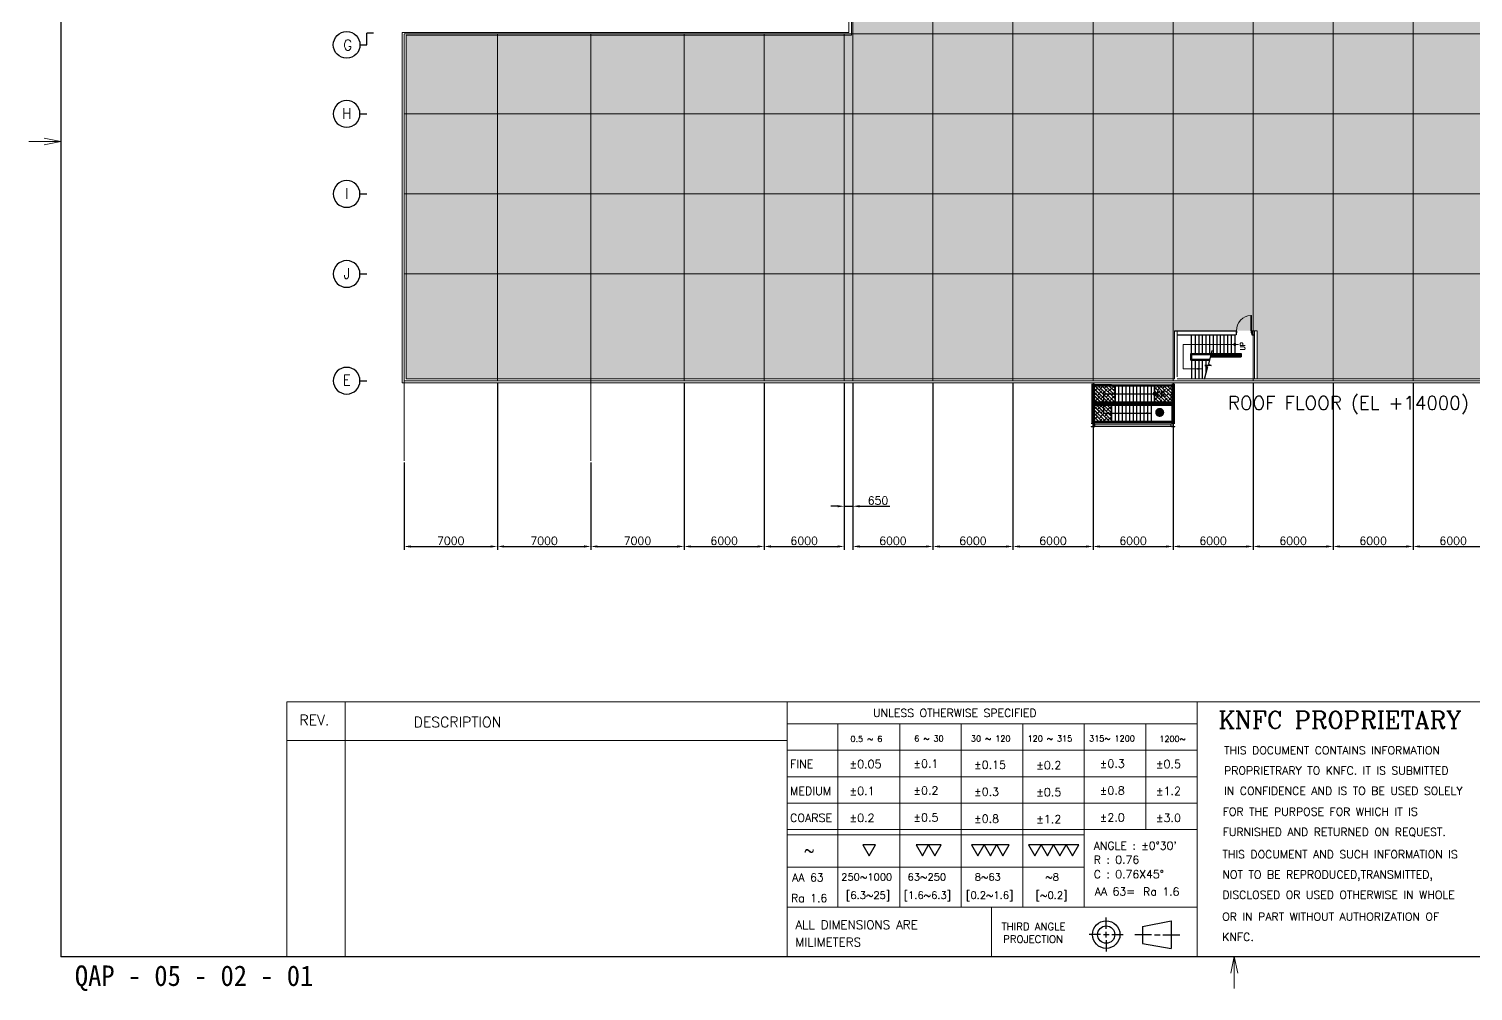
# Model space of a CAD drawing. Extents: x -59767 to 1106559, y -1290 to 1129522.
# Drawn here: x 540266 to 648534, y 658654 to 730790 of the extents above; entities that cross this region are included whole.
import ezdxf
from ezdxf.enums import TextEntityAlignment as Align

# ---------------------------------------------------------------- set-up
doc = ezdxf.new("R2010")
doc.units = 0
doc.linetypes.add('CENTER', pattern=[2, 1.25, -0.25, 0.25, -0.25])
doc.linetypes.add('PHANTOMX2', pattern=[5, 2.5, -0.5, 0.5, -0.5, 0.5, -0.5])
doc.layers.get('0').update_dxf_attribs({"linetype": 'CONTINUOUS', "lineweight": 9})
doc.layers.get('Defpoints').update_dxf_attribs({"linetype": 'CONTINUOUS', "lineweight": 9})
for name, color, linetype in [('1', 2, 'CONTINUOUS'), ('15', 1, 'CONTINUOUS'), ('7', 7, 'CONTINUOUS'), ('CY', 4, 'CONTINUOUS'), ('DIM', 7, 'CONTINUOUS'), ('M', 6, 'CONTINUOUS'), ('W-FIN', 4, 'CONTINUOUS'), ('WINDOW', 6, 'CONTINUOUS')]:
    doc.layers.add(name, color=color, linetype=linetype)
for name, color, linetype, lineweight in [('CENTER', 1, 'CENTER', 9), ('COL', 4, 'CONTINUOUS', 5), ('TEXT', 3, 'CONTINUOUS', 9), ('WALL', 7, 'CONTINUOUS', 9), ('WALL_200', 3, 'CONTINUOUS', 9), ('WALL_300', 7, 'CONTINUOUS', 9), ('중간선', 5, 'CONTINUOUS', 9), ('중심선', 1, 'CENTER', 9), ('치수선', 6, 'CONTINUOUS', 9)]:
    doc.layers.add(name, color=color, linetype=linetype, lineweight=lineweight)
doc.styles.add('ROMANC', font='romanc.shx', dxfattribs={"bigfont": 'whtgtxt.shx'})
doc.styles.add('ROMANS', font='romans.shx', dxfattribs={"bigfont": 'whgtxt.shx'})
doc.styles.get("Standard").update_dxf_attribs({"font": 'romans.shx', "bigfont": 'whtgtxt.shx'})
doc.styles.add('굴림체', font='')
doc.styles.get('굴림체').set_extended_font_data('GulimChe')
doc.dimstyles.new('ISO-25', dxfattribs={"dimscale": 200, "dimtxt": 3, "dimasz": 2.5, "dimexe": 1.25, "dimexo": 0.625, "dimtad": 1, "dimdec": 0, "dimdsep": 46, "dimtxsty": 'Standard', "dimcen": 2.5, "dimadec": 0, "dimazin": 0, "dimtp": 0.1, "dimtm": 0.1, "dimtfac": 0.6, "dimtdec": 0, "dimtmove": 0, "dimatfit": 3, "dimfxl": 1, "dimtvp": 1, "dimtolj": 1, "dimarcsym": 0})

# ---------------------------------------------------------------- blocks, each defined once
blk = doc.blocks.new('*D617')
at = {"layer": 'Defpoints', "color": 0}
for p in [(575388, 704415), (568388, 698415), (575388, 691987)]:
    blk.add_point(p, dxfattribs=at)
at = {"layer": '치수선', "color": 0, "lineweight": -2}
for p, q in [((575388, 704290), (575388, 691737)), ((568388, 698290), (568388, 691737)), ((568888, 691987), (574888, 691987))]:
    blk.add_line(p, q, dxfattribs=at)
at = {"layer": '치수선', "color": 0}
for points in [[(568888, 692070), (568888, 691904), (568388, 691987)], [(574888, 691904), (574888, 692070), (575388, 691987)]]:
    blk.add_solid(points, dxfattribs=at)
at = {"layer": '치수선', "color": 0, "insert": (571888, 692412), "char_height": 600, "attachment_point": 5}
blk.add_mtext('\\A1;7000', dxfattribs=at)
blk = doc.blocks.new('*D618')
at = {"layer": 'Defpoints', "color": 0}
for p in [(575389, 704115), (582389, 698415), (582389, 691987)]:
    blk.add_point(p, dxfattribs=at)
at = {"layer": '치수선', "color": 0, "lineweight": -2}
for p, q in [((575389, 703990), (575389, 691737)), ((582389, 698290), (582389, 691737)), ((575889, 691987), (581889, 691987))]:
    blk.add_line(p, q, dxfattribs=at)
at = {"layer": '치수선', "color": 0}
for points in [[(575889, 692070), (575889, 691904), (575389, 691987)], [(581889, 691904), (581889, 692070), (582389, 691987)]]:
    blk.add_solid(points, dxfattribs=at)
at = {"layer": '치수선', "color": 0, "insert": (578889, 692412), "char_height": 600, "attachment_point": 5}
blk.add_mtext('\\A1;7000', dxfattribs=at)
blk = doc.blocks.new('*D619')
at = {"layer": 'Defpoints', "color": 0}
for p in [(589389, 704415), (582389, 698415), (589389, 691987)]:
    blk.add_point(p, dxfattribs=at)
at = {"layer": '치수선', "color": 0, "lineweight": -2}
for p, q in [((589389, 704290), (589389, 691737)), ((582389, 698290), (582389, 691737)), ((582889, 691987), (588889, 691987))]:
    blk.add_line(p, q, dxfattribs=at)
at = {"layer": '치수선', "color": 0}
for points in [[(582889, 692070), (582889, 691904), (582389, 691987)], [(588889, 691904), (588889, 692070), (589389, 691987)]]:
    blk.add_solid(points, dxfattribs=at)
at = {"layer": '치수선', "color": 0, "insert": (585889, 692412), "char_height": 600, "attachment_point": 5}
blk.add_mtext('\\A1;7000', dxfattribs=at)
blk = doc.blocks.new('*D620')
at = {"layer": 'Defpoints', "color": 0}
for p in [(589389, 704415), (595389, 704415), (595389, 691987)]:
    blk.add_point(p, dxfattribs=at)
at = {"layer": '치수선', "color": 0, "lineweight": -2}
for p, q in [((589389, 704290), (589389, 691737)), ((595389, 704290), (595389, 691737)), ((589889, 691987), (594889, 691987))]:
    blk.add_line(p, q, dxfattribs=at)
at = {"layer": '치수선', "color": 0}
for points in [[(589889, 692070), (589889, 691904), (589389, 691987)], [(594889, 691904), (594889, 692070), (595389, 691987)]]:
    blk.add_solid(points, dxfattribs=at)
at = {"layer": '치수선', "color": 0, "insert": (592389, 692412), "char_height": 600, "attachment_point": 5}
blk.add_mtext('\\A1;6000', dxfattribs=at)
blk = doc.blocks.new('*D621')
at = {"layer": 'Defpoints', "color": 0}
for p in [(595389, 704415), (601389, 704415), (601389, 691987)]:
    blk.add_point(p, dxfattribs=at)
at = {"layer": '치수선', "color": 0, "lineweight": -2}
for p, q in [((595389, 704290), (595389, 691737)), ((601389, 704290), (601389, 691737)), ((595889, 691987), (600889, 691987))]:
    blk.add_line(p, q, dxfattribs=at)
at = {"layer": '치수선', "color": 0}
for points in [[(595889, 692070), (595889, 691904), (595389, 691987)], [(600889, 691904), (600889, 692070), (601389, 691987)]]:
    blk.add_solid(points, dxfattribs=at)
at = {"layer": '치수선', "color": 0, "insert": (598389, 692412), "char_height": 600, "attachment_point": 5}
blk.add_mtext('\\A1;6000', dxfattribs=at)
blk = doc.blocks.new('*D622')
at = {"layer": 'Defpoints', "color": 0}
for p in [(602039, 704415), (608039, 704415), (608039, 691987)]:
    blk.add_point(p, dxfattribs=at)
at = {"layer": '치수선', "color": 0, "lineweight": -2}
for p, q in [((602039, 704290), (602039, 691737)), ((608039, 704290), (608039, 691737)), ((602539, 691987), (607539, 691987))]:
    blk.add_line(p, q, dxfattribs=at)
at = {"layer": '치수선', "color": 0}
for points in [[(602539, 692070), (602539, 691904), (602039, 691987)], [(607539, 691904), (607539, 692070), (608039, 691987)]]:
    blk.add_solid(points, dxfattribs=at)
at = {"layer": '치수선', "color": 0, "insert": (605039, 692412), "char_height": 600, "attachment_point": 5}
blk.add_mtext('\\A1;6000', dxfattribs=at)
blk = doc.blocks.new('*D623')
at = {"layer": 'Defpoints', "color": 0}
for p in [(608039, 704415), (614039, 704415), (614039, 691987)]:
    blk.add_point(p, dxfattribs=at)
at = {"layer": '치수선', "color": 0, "lineweight": -2}
for p, q in [((608039, 704290), (608039, 691737)), ((614039, 704290), (614039, 691737)), ((608539, 691987), (613539, 691987))]:
    blk.add_line(p, q, dxfattribs=at)
at = {"layer": '치수선', "color": 0}
for points in [[(608539, 692070), (608539, 691904), (608039, 691987)], [(613539, 691904), (613539, 692070), (614039, 691987)]]:
    blk.add_solid(points, dxfattribs=at)
at = {"layer": '치수선', "color": 0, "insert": (611039, 692412), "char_height": 600, "attachment_point": 5}
blk.add_mtext('\\A1;6000', dxfattribs=at)
blk = doc.blocks.new('*D624')
at = {"layer": 'Defpoints', "color": 0}
for p in [(614039, 704415), (620039, 704415), (620039, 691987)]:
    blk.add_point(p, dxfattribs=at)
at = {"layer": '치수선', "color": 0, "lineweight": -2}
for p, q in [((614039, 704290), (614039, 691737)), ((620039, 704290), (620039, 691737)), ((614539, 691987), (619539, 691987))]:
    blk.add_line(p, q, dxfattribs=at)
at = {"layer": '치수선', "color": 0}
for points in [[(614539, 692070), (614539, 691904), (614039, 691987)], [(619539, 691904), (619539, 692070), (620039, 691987)]]:
    blk.add_solid(points, dxfattribs=at)
at = {"layer": '치수선', "color": 0, "insert": (617039, 692412), "char_height": 600, "attachment_point": 5}
blk.add_mtext('\\A1;6000', dxfattribs=at)
blk = doc.blocks.new('*D625')
at = {"layer": 'Defpoints', "color": 0}
for p in [(620039, 704415), (626039, 704415), (626039, 691987)]:
    blk.add_point(p, dxfattribs=at)
at = {"layer": '치수선', "color": 0, "lineweight": -2}
for p, q in [((620039, 704290), (620039, 691737)), ((626039, 704290), (626039, 691737)), ((620539, 691987), (625539, 691987))]:
    blk.add_line(p, q, dxfattribs=at)
at = {"layer": '치수선', "color": 0}
for points in [[(620539, 692070), (620539, 691904), (620039, 691987)], [(625539, 691904), (625539, 692070), (626039, 691987)]]:
    blk.add_solid(points, dxfattribs=at)
at = {"layer": '치수선', "color": 0, "insert": (623039, 692412), "char_height": 600, "attachment_point": 5}
blk.add_mtext('\\A1;6000', dxfattribs=at)
blk = doc.blocks.new('*D626')
at = {"layer": 'Defpoints', "color": 0}
for p in [(626039, 704415), (632039, 704415), (632039, 691987)]:
    blk.add_point(p, dxfattribs=at)
at = {"layer": '치수선', "color": 0, "lineweight": -2}
for p, q in [((626039, 704290), (626039, 691737)), ((632039, 704290), (632039, 691737)), ((626539, 691987), (631539, 691987))]:
    blk.add_line(p, q, dxfattribs=at)
at = {"layer": '치수선', "color": 0}
for points in [[(626539, 692070), (626539, 691904), (626039, 691987)], [(631539, 691904), (631539, 692070), (632039, 691987)]]:
    blk.add_solid(points, dxfattribs=at)
at = {"layer": '치수선', "color": 0, "insert": (629039, 692412), "char_height": 600, "attachment_point": 5}
blk.add_mtext('\\A1;6000', dxfattribs=at)
blk = doc.blocks.new('*D627')
at = {"layer": 'Defpoints', "color": 0}
for p in [(638039, 704415), (644039, 704415), (644039, 691987)]:
    blk.add_point(p, dxfattribs=at)
at = {"layer": '치수선', "color": 0, "lineweight": -2}
for p, q in [((638039, 704290), (638039, 691737)), ((644039, 704290), (644039, 691737)), ((638539, 691987), (643539, 691987))]:
    blk.add_line(p, q, dxfattribs=at)
at = {"layer": '치수선', "color": 0}
for points in [[(638539, 692070), (638539, 691904), (638039, 691987)], [(643539, 691904), (643539, 692070), (644039, 691987)]]:
    blk.add_solid(points, dxfattribs=at)
at = {"layer": '치수선', "color": 0, "insert": (641039, 692412), "char_height": 600, "attachment_point": 5}
blk.add_mtext('\\A1;6000', dxfattribs=at)
blk = doc.blocks.new('*D628')
at = {"layer": 'Defpoints', "color": 0}
for p in [(644039, 704415), (650039, 704415), (650039, 691987)]:
    blk.add_point(p, dxfattribs=at)
at = {"layer": '치수선', "color": 0, "lineweight": -2}
for p, q in [((644039, 704290), (644039, 691737)), ((650039, 704290), (650039, 691737)), ((644539, 691987), (649539, 691987))]:
    blk.add_line(p, q, dxfattribs=at)
at = {"layer": '치수선', "color": 0}
for points in [[(644539, 692070), (644539, 691904), (644039, 691987)], [(649539, 691904), (649539, 692070), (650039, 691987)]]:
    blk.add_solid(points, dxfattribs=at)
at = {"layer": '치수선', "color": 0, "insert": (647039, 692412), "char_height": 600, "attachment_point": 5}
blk.add_mtext('\\A1;6000', dxfattribs=at)
blk = doc.blocks.new('*D629')
at = {"layer": 'Defpoints', "color": 0}
for p in [(601389, 704415), (602039, 704415), (602039, 695004)]:
    blk.add_point(p, dxfattribs=at)
at = {"layer": '치수선', "color": 0, "lineweight": -2}
for p, q in [((601389, 704290), (601389, 694754)), ((602039, 704290), (602039, 694754)), ((600889, 695004), (600389, 695004)), ((601389, 695004), (602039, 695004)), ((602539, 695004), (604801, 695004))]:
    blk.add_line(p, q, dxfattribs=at)
at = {"layer": '치수선', "color": 0}
for points in [[(600889, 694921), (600889, 695088), (601389, 695004)], [(602539, 695088), (602539, 694921), (602039, 695004)]]:
    blk.add_solid(points, dxfattribs=at)
at = {"layer": '치수선', "color": 0, "insert": (603920, 695429), "char_height": 600, "attachment_point": 5}
blk.add_mtext('\\A1;650', dxfattribs=at)
blk = doc.blocks.new('*D647')
at = {"layer": 'Defpoints', "color": 0}
for p in [(632039, 704415), (638039, 704415), (638039, 691987)]:
    blk.add_point(p, dxfattribs=at)
at = {"layer": '치수선', "color": 0, "lineweight": -2}
for p, q in [((632039, 704290), (632039, 691737)), ((638039, 704290), (638039, 691737)), ((632539, 691987), (637539, 691987))]:
    blk.add_line(p, q, dxfattribs=at)
at = {"layer": '치수선', "color": 0}
for points in [[(632539, 692070), (632539, 691904), (632039, 691987)], [(637539, 691904), (637539, 692070), (638039, 691987)]]:
    blk.add_solid(points, dxfattribs=at)
at = {"layer": '치수선', "color": 0, "insert": (635039, 692412), "char_height": 600, "attachment_point": 5}
blk.add_mtext('\\A1;6000', dxfattribs=at)
blk = doc.blocks.new('31')
blk.add_lwpolyline([(0, 0), (1.73, 3), (-1.73, 3)], close=True)
blk = doc.blocks.new('BUBBLE')
blk.add_line((0, -600), (0, -900))
blk.add_circle((0, 0), 600)
blk = doc.blocks.new('ARR')
blk.add_solid([(3, -0.5), (3, 0.5), (0, 0)])
blk = doc.blocks.new('DOT5')
at = {"ltscale": 0.5}
h = blk.add_hatch(color=256, dxfattribs=at)
h.dxf.hatch_style = 1
h.paths.add_polyline_path([(-7579, 38839, 1), (-7339, 38839, 1)])
at = {"color": 0, "ltscale": 0.5}
blk.add_circle((-7459, 38839), 120, dxfattribs=at)

msp = doc.modelspace()

# ---------------------------------------------------------------- hatches: boundary and pattern name
at = {"layer": 'CENTER', "linetype": 'CENTER'}
h = msp.add_hatch(dxfattribs=at)
h.set_pattern_fill('ANGLE', color=2, scale=200)
h.set_pattern_definition([(0, (784243, 0), (0, 1397), [1016, -381]), (90, (784243, 0), (-1397, 9e-14), [1016, -381])])
h.paths.add_polyline_path([(601938.6, 766915.3), (601938.6, 730315.3), (569510.3, 730315.3), (568537.6, 730315.3), (568537.6, 704565.3), (626138.6, 704565.3), (626139.3, 708166.1), (632338.6, 708166.1), (632338.6, 704565.3), (649888.6, 704565.3), (649888.6, 766915.3)])
at = {"layer": 'M', "ltscale": 0.5}
h = msp.add_hatch(dxfattribs=at)
h.set_pattern_fill('ANSI38', color=6, scale=1500, angle=270)
h.set_pattern_definition([(315, (482346.26, 635034.5), (132.58252, 132.58252), []), (45, (482346.26, 635034.5), (132.58252, 397.74756), [468.75, -281.25])])
h.paths.add_polyline_path([(619963.1, 704114.5), (619963.1, 701304.5), (621418.1, 701304.5), (621418.1, 702834.5), (621688.1, 702834.5), (621688.1, 704034.5), (621418.1, 704034.5), (621418.1, 704114.5), (620038.1, 704114.5)])
h = msp.add_hatch(dxfattribs=at)
h.set_pattern_fill('ANSI38', color=6, scale=1500, angle=270)
h.set_pattern_definition([(315, (482346.74, 635034.5), (132.58252, 132.58252), []), (45, (482346.74, 635034.5), (132.58252, 397.74756), [468.75, -281.25])])
h.paths.add_polyline_path([(619963.6, 704114.5), (619963.6, 701304.5), (621418.6, 701304.5), (621418.6, 702834.5), (621688.6, 702834.5), (621688.6, 704034.5), (621418.6, 704034.5), (621418.6, 704114.5), (620038.6, 704114.5)])
h = msp.add_hatch(dxfattribs=at)
h.set_pattern_fill('ANSI38', color=6, scale=1500, angle=270)
h.set_pattern_definition([(315, (482481.26, 635034.5), (132.58252, 132.58252), []), (45, (482481.26, 635034.5), (132.58252, 397.74756), [468.75, -281.25])])
h.paths.add_polyline_path([(624658.1, 704114.5), (624658.1, 702754.5), (626113.1, 702754.5), (626113.1, 704114.5)])
h = msp.add_hatch(dxfattribs=at)
h.set_pattern_fill('ANSI38', color=6, scale=1500, angle=270)
h.set_pattern_definition([(315, (482481.74, 635034.5), (132.58252, 132.58252), []), (45, (482481.74, 635034.5), (132.58252, 397.74756), [468.75, -281.25])])
h.paths.add_polyline_path([(624658.6, 704114.5), (624658.6, 702754.5), (626113.6, 702754.5), (626113.6, 704114.5)])

# ---------------------------------------------------------------- linework, layer by layer
for p, q in [((542669.3, 722344.3), (540265.9, 722344.3)), ((597106.4, 667950.2), (619380.9, 667950.2)), ((630627.1, 661256.2), (630627.1, 658852.8))]:
    msp.add_line(p, q)
at = {"linetype": 'Continuous'}
for p, q in [((542669.3, 722344.3), (541423.1, 722603.1)), ((542669.3, 722344.3), (541423.1, 722085.6)), ((559615.6, 680334.3), (559615.6, 661293)), ((559615.6, 680334.3), (718471.5, 680334.3)), ((563967.9, 680334.3), (563967.9, 661293)), ((597106.4, 680334.3), (597106.4, 661293)), ((627852.1, 680334.3), (627852.1, 661293)), ((597106.4, 678693.5), (627852.1, 678693.5)), ((600920.9, 678693.5), (600920.9, 664948.7)), ((605555.3, 678693.5), (605555.3, 664948.7)), ((610163.8, 678693.5), (610163.8, 664948.7)), ((614772.3, 678693.5), (614772.3, 664948.7)), ((619380.9, 678693.5), (619380.9, 664948.7)), ((623989.4, 678693.5), (623989.4, 670766.8)), ((559615.6, 677433.2), (597106.4, 677433.2)), ((597106.4, 676711.9), (627852.1, 676711.9)), ((597106.4, 674730.2), (627852.1, 674730.2)), ((597106.4, 672748.5), (627852.1, 672748.5)), ((597106.4, 670766.8), (627852.1, 670766.8)), ((597106.4, 670376.5), (619380.9, 670376.5)), ((597106.4, 664948.7), (627852.1, 664948.7)), ((612437, 664948.7), (612437, 661293)), ((630627.1, 661256.2), (630368.3, 660010.1)), ((630627.1, 661256.2), (630885.8, 660010.1))]:
    msp.add_line(p, q, dxfattribs=at)
at = {"color": 3, "linetype": 'PHANTOMX2', "ltscale": 2}
for p, q in [((619998.1, 704074.5), (619998.1, 701344.5)), ((619998.1, 704074.5), (626078.1, 704074.5)), ((619998.6, 704074.5), (619998.6, 701344.5)), ((619998.6, 704074.5), (626078.6, 704074.5)), ((626078.1, 702794.5), (626078.1, 704074.5)), ((626078.6, 702794.5), (626078.6, 704074.5)), ((621318.1, 702794.5), (621318.1, 702624.5)), ((621318.1, 702794.5), (626078.1, 702794.5)), ((621318.6, 702794.5), (621318.6, 702624.5)), ((621318.6, 702794.5), (626078.6, 702794.5)), ((624758.1, 702754.5), (624758.1, 702624.5)), ((624758.6, 702754.5), (624758.6, 702624.5)), ((621318.1, 702624.5), (624758.1, 702624.5)), ((621318.6, 702624.5), (624758.6, 702624.5)), ((619998.1, 701344.5), (625963.1, 701344.5)), ((619998.6, 701344.5), (625963.6, 701344.5))]:
    msp.add_line(p, q, dxfattribs=at)
at = {"const_width": 337.5}
for points in [[(625037.3, 701869.6, 1), (625037.3, 702207.1, 1)], [(625037.7, 701869.6, 1), (625037.7, 702207.1, 1)]]:
    msp.add_lwpolyline(points, format="xyb", close=True, dxfattribs=at)
at = {"layer": '1', "linetype": 'Continuous'}
for p, q in [((626138.6, 708166.1, 0.2), (630775.1, 708165.3, -4.5)), ((630775.1, 708165.3, -1.5), (630775.1, 707865.3, -4.5)), ((631938.1, 708165.3, -1.5), (631938.1, 707865.3, -4.5)), ((626338.7, 707866.1), (630663.7, 707866.1)), ((631938.1, 707866.2, -1.5), (632138.1, 707866.1)), ((623740.2, 663510.3), (625899.2, 663922.7)), ((625899.2, 663922.7), (625899.2, 661859.7)), ((623740.2, 663510.3), (623740.2, 662214.8)), ((623740.3, 662214.8), (625899.3, 661859.6))]:
    msp.add_line(p, q, dxfattribs=at)
at = {"layer": '1'}
for p, q in [((627423.7, 706391.1), (627423.7, 707866.1)), ((627693.7, 707866.1), (627693.7, 706391.1)), ((627963.7, 707866.1), (627963.7, 706391.1)), ((628233.7, 707866.1), (628233.7, 706391.1)), ((628503.7, 707866.1), (628503.7, 706391.1)), ((628773.7, 707866.1), (628773.7, 706391.1)), ((629043.7, 707866.1), (629043.7, 706391.1)), ((629313.7, 707866.1), (629313.7, 706391.1)), ((629583.7, 707866.1), (629583.7, 706391.1)), ((629853.7, 707866.1), (629853.7, 706391.1)), ((630123.7, 707866.1), (630123.7, 706391.1)), ((630393.7, 707866.1), (630393.7, 706391.1)), ((630663.7, 707866.1), (630663.7, 706391.1)), ((627368.7, 705966.1), (627368.7, 706466.1)), ((627368.7, 706466.1), (631138.7, 706466.1)), ((627368.7, 705966.1), (628789.8, 705966.1)), ((627418.7, 706016.1), (627418.7, 706416.1)), ((627418.7, 706416.1), (631088.7, 706416.1)), ((627418.7, 706016.1), (628803.2, 706016.1)), ((627423.7, 706391.1), (627423.7, 704566.1)), ((627443.7, 706391.1), (631063.7, 706391.1)), ((627443.7, 706041.1), (628809.9, 706041.1)), ((627693.7, 706041.1), (627693.7, 704566.1)), ((627963.7, 706041.1), (627963.7, 704566.1)), ((628233.7, 706041.1), (628233.7, 704566.1)), ((628503.7, 706041.1), (628503.7, 705014.5)), ((628856.7, 706216.1), (631138.7, 706216.1)), ((628870.1, 706266.1), (631088.7, 706266.1)), ((628876.8, 706291.1), (631063.7, 706291.1)), ((631088.7, 706416.1), (631088.7, 706266.1)), ((631138.7, 706466.1), (631138.7, 706216.1)), ((621027.4, 663317.7), (621027.4, 664170.7)), ((620600.9, 662891.2), (619747.9, 662891.2)), ((620814.2, 662891.2), (621240.7, 662891.2)), ((621027.4, 662677.9), (621027.4, 663104.4)), ((621454, 662891.2), (622307, 662891.2)), ((624431.6, 662862.5), (623182.2, 662862.5)), ((624644.8, 662862.5), (625071.4, 662862.5)), ((625284.6, 662862.5), (626547.4, 662862.5)), ((621027.4, 662464.7), (621027.4, 661611.6))]:
    msp.add_line(p, q, dxfattribs=at)
msp.add_lwpolyline([(628958.4, 706670.2), (628686.1, 705653.9), (628893.9, 705543.5), (628653.7, 705553.6), (628413.4, 705563.7), (628621.3, 705453.4), (628365.1, 704497.5)], dxfattribs=at)
at = {"layer": '1', "linetype": 'Continuous'}
for radius in [1031.5, 647.7]:
    msp.add_circle((621027.4, 662891.2), radius, dxfattribs=at)
at = {"layer": '15'}
for p, q in [((542669.3, 783457.6), (542669.3, 661231)), ((542669.3, 661256.2), (718584.9, 661256.2))]:
    msp.add_line(p, q, dxfattribs=at)
at = {"layer": 'COL', "color": 2, "linetype": 'Continuous'}
for points in [[(620017.6, 700973.5, 0.41421356), (620033.6, 700989.5), (620033.6, 701179.5, 0.41421356), (620017.6, 701195.5), (619913.1, 701195.5), (619913.1, 701209.5), (620163.1, 701209.5), (620163.1, 701195.5), (620058.6, 701195.5, 0.41421356), (620042.6, 701179.5), (620042.6, 700989.5, 0.41421356), (620058.6, 700973.5), (620163.1, 700973.5), (620163.1, 700959.5), (619913.1, 700959.5), (619913.1, 700973.5)], [(620018.1, 700973.5, 0.41421356), (620034.1, 700989.5), (620034.1, 701179.5, 0.41421356), (620018.1, 701195.5), (619913.6, 701195.5), (619913.6, 701209.5), (620163.6, 701209.5), (620163.6, 701195.5), (620059.1, 701195.5, 0.41421356), (620043.1, 701179.5), (620043.1, 700989.5, 0.41421356), (620059.1, 700973.5), (620163.6, 700973.5), (620163.6, 700959.5), (619913.6, 700959.5), (619913.6, 700973.5)], [(626017.6, 700973.5, 0.41421356), (626033.6, 700989.5), (626033.6, 701179.5, 0.41421356), (626017.6, 701195.5), (625913.1, 701195.5), (625913.1, 701209.5), (626163.1, 701209.5), (626163.1, 701195.5), (626058.6, 701195.5, 0.41421356), (626042.6, 701179.5), (626042.6, 700989.5, 0.41421356), (626058.6, 700973.5), (626163.1, 700973.5), (626163.1, 700959.5), (625913.1, 700959.5), (625913.1, 700973.5)], [(626018.1, 700973.5, 0.41421356), (626034.1, 700989.5), (626034.1, 701179.5, 0.41421356), (626018.1, 701195.5), (625913.6, 701195.5), (625913.6, 701209.5), (626163.6, 701209.5), (626163.6, 701195.5), (626059.1, 701195.5, 0.41421356), (626043.1, 701179.5), (626043.1, 700989.5, 0.41421356), (626059.1, 700973.5), (626163.6, 700973.5), (626163.6, 700959.5), (625913.6, 700959.5), (625913.6, 700973.5)]]:
    msp.add_lwpolyline(points, format="xyb", close=True, dxfattribs=at)
at = {"layer": 'CY', "ltscale": 0.5}
for p, q in [((619963.1, 704184.5), (619963.1, 701219.5)), ((619963.6, 704184.5), (619963.6, 701219.5)), ((620113.1, 704184.5), (620113.1, 701219.5)), ((620113.6, 704184.5), (620113.6, 701219.5)), ((620123.1, 704034.5), (620123.1, 704114.5)), ((620123.6, 704034.5), (620123.6, 704114.5)), ((625963.1, 704184.5), (625963.1, 704114.5)), ((625963.1, 702834.5), (625963.1, 704034.5)), ((625963.6, 704184.5), (625963.6, 704114.5)), ((625963.6, 702834.5), (625963.6, 704034.5)), ((626113.1, 704184.5), (626113.1, 701219.5)), ((626113.1, 704034.5), (626113.1, 704114.5)), ((626113.6, 704184.5), (626113.6, 701219.5)), ((626113.6, 704034.5), (626113.6, 704114.5)), ((620123.1, 702754.5), (620123.1, 702834.5)), ((620123.1, 702584.5), (620123.1, 702664.5)), ((620123.6, 702754.5), (620123.6, 702834.5)), ((620123.6, 702584.5), (620123.6, 702664.5)), ((620818.1, 703434.5), (624658.1, 703434.5)), ((620818.6, 703434.5), (624658.6, 703434.5)), ((625963.1, 702664.5), (625963.1, 702754.5)), ((625963.1, 702584.5), (625963.1, 702664.5)), ((625963.6, 702664.5), (625963.6, 702754.5)), ((625963.6, 702584.5), (625963.6, 702664.5)), ((626113.1, 702754.5), (626113.1, 702834.5)), ((626113.6, 702754.5), (626113.6, 702834.5)), ((620818.1, 701984.5), (624388.1, 701984.5)), ((620818.6, 701984.5), (624388.6, 701984.5)), ((625963.1, 701384.5), (625963.1, 702584.5)), ((625963.6, 701384.5), (625963.6, 702584.5)), ((620113.1, 701219.5), (619963.1, 701219.5)), ((620113.6, 701219.5), (619963.6, 701219.5)), ((620123.1, 701304.5), (620123.1, 701384.5)), ((620123.6, 701304.5), (620123.6, 701384.5)), ((620173.1, 701172), (625903.1, 701172)), ((620173.1, 700997), (620173.1, 701172)), ((620173.1, 700997), (625903.1, 700997)), ((620173.6, 701172), (625903.6, 701172)), ((620173.6, 700997), (620173.6, 701172)), ((620173.6, 700997), (625903.6, 700997)), ((625903.1, 700997), (625903.1, 701172)), ((625903.6, 700997), (625903.6, 701172)), ((625963.1, 701304.5), (625963.1, 701384.5)), ((625963.1, 701304.5), (625963.1, 701219.5)), ((626113.1, 701219.5), (625963.1, 701219.5)), ((625963.6, 701304.5), (625963.6, 701384.5)), ((625963.6, 701304.5), (625963.6, 701219.5)), ((626113.6, 701219.5), (625963.6, 701219.5))]:
    msp.add_line(p, q, dxfattribs=at)
at = {"layer": 'DIM', "linetype": 'Continuous'}
for p in [(566088.1, 730465.3), (565588.1, 729590.3)]:
    msp.add_line(p, (565588.1, 730465.3), dxfattribs=at)
at = {"layer": 'M', "color": 6, "ltscale": 0.5}
for points in [[(624658.1, 704114.5), (626113.1, 704114.5), (626113.1, 702754.5), (624658.1, 702754.5)], [(624658.6, 704114.5), (626113.6, 704114.5), (626113.6, 702754.5), (624658.6, 702754.5)]]:
    msp.add_lwpolyline(points, close=True, dxfattribs=at)
at = {"layer": 'W-FIN', "ltscale": 0.5}
for p, q in [((620123.1, 704114.5), (626113.1, 704114.5)), ((620123.1, 704034.5), (626113.1, 704034.5)), ((620123.6, 704114.5), (626113.6, 704114.5)), ((620123.6, 704034.5), (626113.6, 704034.5)), ((621418.1, 704114.5), (621418.1, 704034.5)), ((621418.6, 704114.5), (621418.6, 704034.5)), ((621688.1, 704034.5), (621688.1, 702834.5)), ((621688.6, 704034.5), (621688.6, 702834.5)), ((621958.1, 704034.5), (621958.1, 702834.5)), ((621958.6, 704034.5), (621958.6, 702834.5)), ((622228.1, 704034.5), (622228.1, 702834.5)), ((622228.6, 704034.5), (622228.6, 702834.5)), ((622498.1, 704034.5), (622498.1, 702834.5)), ((622498.6, 704034.5), (622498.6, 702834.5)), ((622768.1, 704034.5), (622768.1, 702834.5)), ((622768.6, 704034.5), (622768.6, 702834.5)), ((623038.1, 704034.5), (623038.1, 702834.5)), ((623038.6, 704034.5), (623038.6, 702834.5)), ((623308.1, 704034.5), (623308.1, 702834.5)), ((623308.6, 704034.5), (623308.6, 702834.5)), ((623578.1, 704034.5), (623578.1, 702834.5)), ((623578.6, 704034.5), (623578.6, 702834.5)), ((623848.1, 704034.5), (623848.1, 702834.5)), ((623848.6, 704034.5), (623848.6, 702834.5)), ((624118.1, 704034.5), (624118.1, 702834.5)), ((624118.6, 704034.5), (624118.6, 702834.5)), ((624388.1, 704034.5), (624388.1, 702834.5)), ((624388.6, 704034.5), (624388.6, 702834.5)), ((624658.1, 704114.5), (624658.1, 702664.5)), ((624658.6, 704114.5), (624658.6, 702664.5)), ((620123.1, 702834.5), (626113.1, 702834.5)), ((620123.1, 702754.5), (626113.1, 702754.5)), ((620123.1, 702664.5), (625963.1, 702664.5)), ((620123.6, 702834.5), (626113.6, 702834.5)), ((620123.6, 702754.5), (626113.6, 702754.5)), ((620123.6, 702664.5), (625963.6, 702664.5)), ((620818.1, 703434.5), (620818.1, 701984.5)), ((620818.6, 703434.5), (620818.6, 701984.5)), ((621418.1, 702834.5), (621418.1, 702664.5)), ((621418.1, 702664.5), (621418.1, 701304.5)), ((621418.6, 702834.5), (621418.6, 702664.5)), ((621418.6, 702664.5), (621418.6, 701304.5)), ((624658.1, 702664.5), (624658.1, 702584.5)), ((624658.6, 702664.5), (624658.6, 702584.5)), ((620123.1, 702584.5), (625963.1, 702584.5)), ((620123.6, 702584.5), (625963.6, 702584.5)), ((621688.1, 702584.5), (621688.1, 701384.5)), ((621688.6, 702584.5), (621688.6, 701384.5)), ((621958.1, 702584.5), (621958.1, 701384.5)), ((621958.6, 702584.5), (621958.6, 701384.5)), ((622228.1, 702584.5), (622228.1, 701384.5)), ((622228.6, 702584.5), (622228.6, 701384.5)), ((622498.1, 702584.5), (622498.1, 701384.5)), ((622498.6, 702584.5), (622498.6, 701384.5)), ((622768.1, 702584.5), (622768.1, 701384.5)), ((622768.6, 702584.5), (622768.6, 701384.5)), ((623038.1, 702584.5), (623038.1, 701384.5)), ((623038.6, 702584.5), (623038.6, 701384.5)), ((623308.1, 702584.5), (623308.1, 701384.5)), ((623308.6, 702584.5), (623308.6, 701384.5)), ((623578.1, 702584.5), (623578.1, 701384.5)), ((623578.6, 702584.5), (623578.6, 701384.5)), ((623848.1, 702584.5), (623848.1, 701384.5)), ((623848.6, 702584.5), (623848.6, 701384.5)), ((624118.1, 702584.5), (624118.1, 701384.5)), ((624118.6, 702584.5), (624118.6, 701384.5)), ((624388.1, 702584.5), (624388.1, 701384.5)), ((624388.6, 702584.5), (624388.6, 701384.5)), ((620123.1, 701384.5), (625963.1, 701384.5)), ((620123.1, 701304.5), (625963.1, 701304.5)), ((620123.6, 701384.5), (625963.6, 701384.5)), ((620123.6, 701304.5), (625963.6, 701304.5)), ((624658.1, 701384.5), (624658.1, 701304.5)), ((624658.6, 701384.5), (624658.6, 701304.5))]:
    msp.add_line(p, q, dxfattribs=at)
at = {"layer": 'WALL', "color": 0}
for p, q in [((631870.1, 708165.3), (631870.1, 709315.3)), ((631910.1, 709315.3), (631870.1, 709315.3)), ((631910.1, 708165.3), (631910.1, 709315.3)), ((630775.1, 708145.3), (630775.1, 707985.3)), ((631910.1, 708165.3), (631870.1, 708165.3)), ((631938.1, 708145.3), (631938.1, 707985.3))]:
    msp.add_line(p, q, dxfattribs=at)
at = {"layer": 'WALL', "color": 0, "ltscale": 0.5}
for p, q in [((626793.7, 705303.6), (626793.7, 707128.6)), ((630953.7, 707128.6, -1), (626793.7, 707128.6)), ((626793.7, 705303.6), (628253.7, 705303.6))]:
    msp.add_line(p, q, dxfattribs=at)
at = {"layer": 'WALL', "color": 0}
for points in [[(630775.1, 708165.3), (630775.1, 707965.3), (630803.1, 707965.3), (630803.1, 708005.3), (630815.1, 708005.3), (630815.1, 708125.3), (630803.1, 708125.3), (630803.1, 708165.3)], [(631938.1, 708165.3), (631938.1, 707965.3), (631910.1, 707965.3), (631910.1, 708005.3), (631898.1, 708005.3), (631898.1, 708125.3), (631910.1, 708125.3), (631910.1, 708165.3)]]:
    msp.add_lwpolyline(points, close=True, dxfattribs=at)
at = {"layer": 'WALL', "const_width": 112.5}
msp.add_lwpolyline([(630663.7, 707072.4, -1), (630663.7, 707184.9, -1)], format="xyb", close=True, dxfattribs=at)
at = {"layer": 'WALL', "color": 0}
msp.add_arc((631916, 708202), 1113.6, 92.365258, 181.886658, dxfattribs=at)
at = {"layer": 'WALL_200', "ltscale": 0.5}
for p, q in [((601738.6, 767215.3), (601738.6, 730515.3)), ((601938.6, 766915.3), (601938.6, 730315.3)), ((568237.5, 704265.3), (568237.5, 730515.3)), ((568237.5, 730515.3), (601738.6, 730515.3)), ((601938.6, 730315.3), (568537.6, 730315.3)), ((568537.6, 704565.3), (568537.6, 730315.3)), ((626138.6, 708166.1), (626138.6, 704565.3)), ((626338.6, 708166.1), (626338.6, 704714.5)), ((568237.5, 704265.3), (589688.6, 704265.3, -1)), ((568537.6, 704565.3), (582088.6, 704565.3)), ((582088.6, 704565.3, -1), (626138.6, 704565.3)), ((589688.6, 704265.3), (694837.9, 704265.3)), ((620338.6, 704265.3), (625738.6, 704265.3)), ((626338.6, 704565.3), (631738.6, 704565.3)), ((632338.6, 704565.3), (694542, 704565.3))]:
    msp.add_line(p, q, dxfattribs=at)
msp.add_lwpolyline([(632338.6, 708165.3), (632338.6, 704565.3), (632138.6, 704565.3), (632138.1, 708165.3)], close=True, dxfattribs=at)
at = {"layer": 'WALL_300', "linetype": 'Continuous', "lineweight": 9}
for p, q in [((620338.1, 704259.5), (625738.1, 704259.5)), ((620338.6, 704259.5), (625738.6, 704259.5)), ((626338.6, 704566.1), (632138.6, 704566.1))]:
    msp.add_line(p, q, dxfattribs=at)
at = {"layer": 'WINDOW', "ltscale": 0.5}
for points in [[(621418.1, 701304.5), (621418.1, 702834.5), (621688.1, 702834.5), (621688.1, 704034.5), (621418.1, 704034.5), (621418.1, 704114.5), (620038.1, 704114.5), (619963.1, 704114.5), (619963.1, 701304.5)], [(621418.6, 701304.5), (621418.6, 702834.5), (621688.6, 702834.5), (621688.6, 704034.5), (621418.6, 704034.5), (621418.6, 704114.5), (620038.6, 704114.5), (619963.6, 704114.5), (619963.6, 701304.5)]]:
    msp.add_lwpolyline(points, close=True, dxfattribs=at)
at = {"layer": '중간선', "color": 2}
for p, q in [((631870.1, 708165.3), (632138.1, 708165.3)), ((630775.1, 707865.3, -1.5), (630663.1, 707865.3)), ((631063.7, 706391.1), (631063.7, 706291.1))]:
    msp.add_line(p, q, dxfattribs=at)
at = {"layer": '중심선'}
for p, q in [((602038.6, 767912.6), (602038.6, 704415.3)), ((608038.6, 767912.6), (608038.6, 704415.3)), ((614038.6, 767912.6), (614038.6, 704415.3)), ((620038.6, 767912.6), (620038.6, 704415.3)), ((626038.6, 767912.6), (626038.6, 704415.3)), ((632038.6, 767912.6), (632038.6, 704415.3)), ((638038.6, 767912.6), (638038.6, 704415.3)), ((644038.6, 767912.6), (644038.6, 704415.3)), ((568388.1, 730415.3), (694688.6, 730415.3)), ((568388.1, 698415.3), (568388.1, 730415.3)), ((575388.1, 704415.3), (575388.1, 730415.3)), ((582388.6, 698415.3), (582388.6, 730415.3)), ((589388.6, 730415.3), (589388.6, 704415.3)), ((595388.6, 730415.3), (595388.6, 704415.3)), ((601388.6, 730415.3), (601388.6, 704415.3)), ((568388.1, 724415.3), (694688.6, 724415.3)), ((568388.1, 718415.3), (694688.6, 718415.3)), ((568388.1, 712415.3), (694688.6, 712415.3)), ((568388.1, 704415.3), (694688.6, 704415.3))]:
    msp.add_line(p, q, dxfattribs=at)

# ---------------------------------------------------------------- block references
at = {"color": 0, "xscale": -1, "rotation": 180}
for p in [(632117.2, 742273.7), (632117.7, 742273.7)]:
    msp.add_blockref('DOT5', p, dxfattribs=at)
at = {"layer": '1', "xscale": 272.0180361076714, "yscale": 272.0180361076714, "zscale": 272.0180361076714}
for p in [(603250, 668800.7), (607245.4, 668800.7), (608187.7, 668800.7), (611402.9, 668800.7), (612345.2, 668800.7), (613287.5, 668800.7), (615673.1, 668800.7), (616615.4, 668800.7), (617557.7, 668800.7), (618500, 668800.7)]:
    msp.add_blockref('31', p, dxfattribs=at)
at = {"layer": '7', "color": 7, "yscale": 1.666666666627862, "zscale": 1.666666666627862}
for p, xscale, rotation in [((564088.1, 729590.3), 1.666666666627862, 90), ((564088.1, 724415.3), -1.666666666627862, 89.99999999999982), ((564088.1, 718415.3), -1.666666666627862, 89.99999999999982), ((564088.1, 712415.3), -1.666666666627862, 89.99999999999982), ((564088.1, 704415.3), -1.666666666627862, 89.99999999999982)]:
    msp.add_blockref('BUBBLE', p, dxfattribs=dict(at, xscale=xscale, rotation=rotation))
at = {"layer": 'WALL', "xscale": 133.333333333343, "yscale": 133.333333333343, "zscale": 133.333333333343, "rotation": 180}
msp.add_blockref('ARR', (628253.7, 705303.6), dxfattribs=at)
at = {"layer": 'WALL', "xscale": -125, "yscale": 125, "zscale": 125}
for p in [(624388.1, 701984.5), (624388.6, 701984.5)]:
    msp.add_blockref('ARR', p, dxfattribs=at)

# ---------------------------------------------------------------- texts
at = {"color": 0, "ltscale": 0.5, "style": 'ROMANS', "width": 0.9}
msp.add_text('UP', height=375, rotation=90, dxfattribs=at).set_placement((631450.6, 706686.2))
for p in [(624807.4, 703245.1), (624807.9, 703245.1)]:
    msp.add_text('DN', height=375, dxfattribs=at).set_placement(p)
at = {"layer": '1', "linetype": 'Continuous'}
for s, height, style, p in [('REV.', 771.07, 'ROMANS', (560547, 678589)), ('DESCRIPTION', 771.075, 'ROMANS', (569112.1, 678440.9)), ('UNLESS OTHERWISE SPECIFIED', 598.44, 'ROMANS', (603550.2, 679206.8)), ('KNFC PROPRIETARY', 1305.687, 'ROMANC', (629437, 678330.6)), ('0.5 ~ 6', 443.39, 'ROMANS', (601852.8, 677335.1)), ('6 ~ 30', 443.39, 'ROMANS', (606638.8, 677365)), ('30 ~ 120', 443.39, 'ROMANS', (610886.3, 677365)), ('120 ~ 315', 443.39, 'ROMANS', (615133.8, 677365)), ('315~ 1200', 443.39, 'ROMANS', (619751.2, 677371.6)), ('1200~ ', 443.39, 'ROMANS', (625012.2, 677341.7)), ('THIS DOCUMENT CONTAINS INFORMATION', 598.44, 'ROMANS', (629863.7, 676406.1)), ('FINE', 609.66, 'ROMANS', (597323.4, 675373.2)), ('%%P0.05', 609.66, 'ROMANS', (601781.1, 675373.2)), ('%%P0.1', 609.66, 'ROMANS', (606567, 675403.1)), ('%%P0.15', 609.66, 'ROMANS', (611113.7, 675313.4)), ('%%P0.2', 609.66, 'ROMANS', (615780, 675283.5)), ('%%P0.3', 609.66, 'ROMANS', (620536, 675403.1)), ('%%P0.5', 609.66, 'ROMANS', (624753.6, 675373.2)), ('PROPRIETRARY TO KNFC. IT IS SUBMITTED', 598.44, 'ROMANS', (629863.7, 674886.1)), ('MEDIUM', 609.66, 'ROMANS', (597323.4, 673354.3)), ('%%P0.1', 609.66, 'ROMANS', (601781.1, 673354.3)), ('%%P0.2', 609.66, 'ROMANS', (606567, 673384.2)), ('%%P0.3', 609.66, 'ROMANS', (611113.7, 673294.6)), ('%%P0.5', 609.66, 'ROMANS', (615780, 673264.7)), ('%%P0.8', 609.66, 'ROMANS', (620536, 673384.2)), ('%%P1.2', 609.66, 'ROMANS', (624753.6, 673354.3)), ('IN CONFIDENCE AND IS TO BE USED SOLELY', 598.44, 'ROMANS', (629863.7, 673366.1)), ('FOR THE PURPOSE FOR WHICH IT IS', 598.44, 'ROMANS', (629765, 671806.7)), ('COARSE', 609.66, 'ROMANS', (597323.4, 671335.5)), ('%%P0.2', 609.66, 'ROMANS', (601781.1, 671335.5)), ('%%P0.5', 609.66, 'ROMANS', (606567, 671365.4)), ('%%P0.8', 609.66, 'ROMANS', (611113.7, 671275.7)), ('%%P1.2', 609.66, 'ROMANS', (615780, 671245.9)), ('%%P2.0', 609.66, 'ROMANS', (620536, 671365.4)), ('%%P3.0', 609.66, 'ROMANS', (624753.6, 671335.5)), ('FURNISHED AND RETURNED ON REQUEST.', 598.44, 'ROMANS', (629765, 670286.7)), ('~', 771.1, 'ROMANS', (598368.2, 668822)), ("ANGLE : %%P0%%D30'", 598.44, 'ROMANS', (620091.8, 669254.6)), ('THIS DOCUMENT AND SUCH INFORMATION IS', 598.44, 'ROMANS', (629738.2, 668612.6)), ('R : 0.76', 598.44, 'ROMANS', (620091.8, 668207.4)), ('AA 63', 598.44, 'ROMANS', (597486.8, 666874.1)), ('C : 0.76X45%%D', 598.44, 'ROMANS', (620091.8, 667119.9)), ('NOT TO BE REPRODUCED,TRANSMITTED,', 598.44, 'ROMANS', (629738.2, 667092.6)), ('Ra 1.6', 598.44, 'ROMANS', (597403.2, 665328.3)), ('AA 63=', 598.44, 'ROMANS', (620172.4, 665826.9)), ('Ra 1.6', 598.44, 'ROMANS', (623795.8, 665811.6)), ('DISCLOSED OR USED OTHERWISE IN WHOLE', 598.44, 'ROMANS', (629738.2, 665572.6)), ('ALL DIMENSIONS ARE', 652.843, 'ROMANS', (597723.8, 663303.7)), ('THIRD ANGLE', 556.887, 'ROMANS', (613185.5, 663212.6)), ('OR IN PART WITHOUT AUTHORIZATION OF', 598.44, 'ROMANS', (629726.5, 663936.5)), ('MILIMETERS', 652.84, 'ROMANS', (597723.8, 661994.4)), ('PROJECTION', 556.89, 'ROMANS', (613304, 662276.3)), ('KNFC.', 598.44, 'ROMANS', (629726.5, 662416.5))]:
    msp.add_text(s, height=height, dxfattribs=dict(at, style=style)).set_placement(p)
at = {"layer": '1'}
for s, height, style, p in [('250~1000', 544.04, 'ROMANS', (601164, 666934.9)), ('63~250', 544.04, 'ROMANS', (606138.6, 666934.9)), ('8~63', 544.04, 'ROMANS', (611172.6, 666934.9)), ('~8', 544.04, 'ROMANS', (616459.7, 666934.9)), ('[6.3~25]', 544.04, 'ROMANS', (601523.7, 665571.5)), ('[1.6~6.3]', 544.04, 'ROMANS', (605852.3, 665571.5)), ('[0.2~1.6]', 544.04, 'ROMANS', (610523.5, 665571.5)), ('[~0.2]', 544.04, 'ROMANS', (615743.1, 665571.5)), ('QAP - 05 - 02 - 01', 1536.181, '굴림체', (543713.9, 659040.4))]:
    msp.add_text(s, height=height, dxfattribs=dict(at, style=style)).set_placement(p)
at = {"layer": 'TEXT', "color": 7, "style": 'ROMANS', "width": 0.9}
for s, p in [('G', (564167.6, 729572.7)), ('H', (564099.8, 724454.7)), ('I', (564099.8, 718454.7)), ('J', (564099.8, 712454.7)), ('E', (564099.8, 704454.7))]:
    msp.add_text(s, height=800, dxfattribs=at).set_placement(p, align=Align.MIDDLE)
at = {"layer": 'TEXT'}
msp.add_text('ROOF FLOOR (EL +14000)', height=1000, dxfattribs=at).set_placement((639180.3, 702674.4), align=Align.MIDDLE)

# ---------------------------------------------------------------- dimensions: what is measured, and where the dimension line sits
at = {"layer": '치수선'}
for base, p1, p2, picture, middle in [((575388.1, 691987.2), (568388.1, 698415.3), (575388.1, 704415.3), '*D617', (571888.1, 692412.2)), ((582388.6, 691987.2), (575388.6, 704115.3), (582388.6, 698415.3), '*D618', (578888.6, 692412.2)), ((589388.6, 691987.2), (582388.6, 698415.3), (589388.6, 704415.3), '*D619', (585888.6, 692412.2)), ((595388.6, 691987.2), (589388.6, 704415.3), (595388.6, 704415.3), '*D620', (592388.6, 692412.2)), ((601388.6, 691987.2), (595388.6, 704415.3), (601388.6, 704415.3), '*D621', (598388.6, 692412.2)), ((602038.6, 695004.2), (601388.6, 704415.3), (602038.6, 704415.3), '*D629', (603919.6, 695429.2)), ((608038.6, 691987.2), (602038.6, 704415.3), (608038.6, 704415.3), '*D622', (605038.6, 692412.2)), ((614038.6, 691987.2), (608038.6, 704415.3), (614038.6, 704415.3), '*D623', (611038.6, 692412.2)), ((620038.6, 691987.2), (614038.6, 704415.3), (620038.6, 704415.3), '*D624', (617038.6, 692412.2)), ((626038.6, 691987.2), (620038.6, 704415.3), (626038.6, 704415.3), '*D625', (623038.6, 692412.2)), ((632038.6, 691987.2), (626038.6, 704415.3), (632038.6, 704415.3), '*D626', (629038.6, 692412.2)), ((638038.6, 691987.2), (632038.6, 704415.3), (638038.6, 704415.3), '*D647', (635038.6, 692412.2)), ((644038.6, 691987.2), (638038.6, 704415.3), (644038.6, 704415.3), '*D627', (641038.6, 692412.2)), ((650038.6, 691987.2), (644038.6, 704415.3), (650038.6, 704415.3), '*D628', (647038.6, 692412.2))]:
    dim = msp.add_linear_dim(base=base, p1=p1, p2=p2, dimstyle='ISO-25', dxfattribs=at)
    dim.commit()
    dim.dimension.update_dxf_attribs({"geometry": picture, "text_midpoint": middle})

doc.saveas('drawing.dxf')
